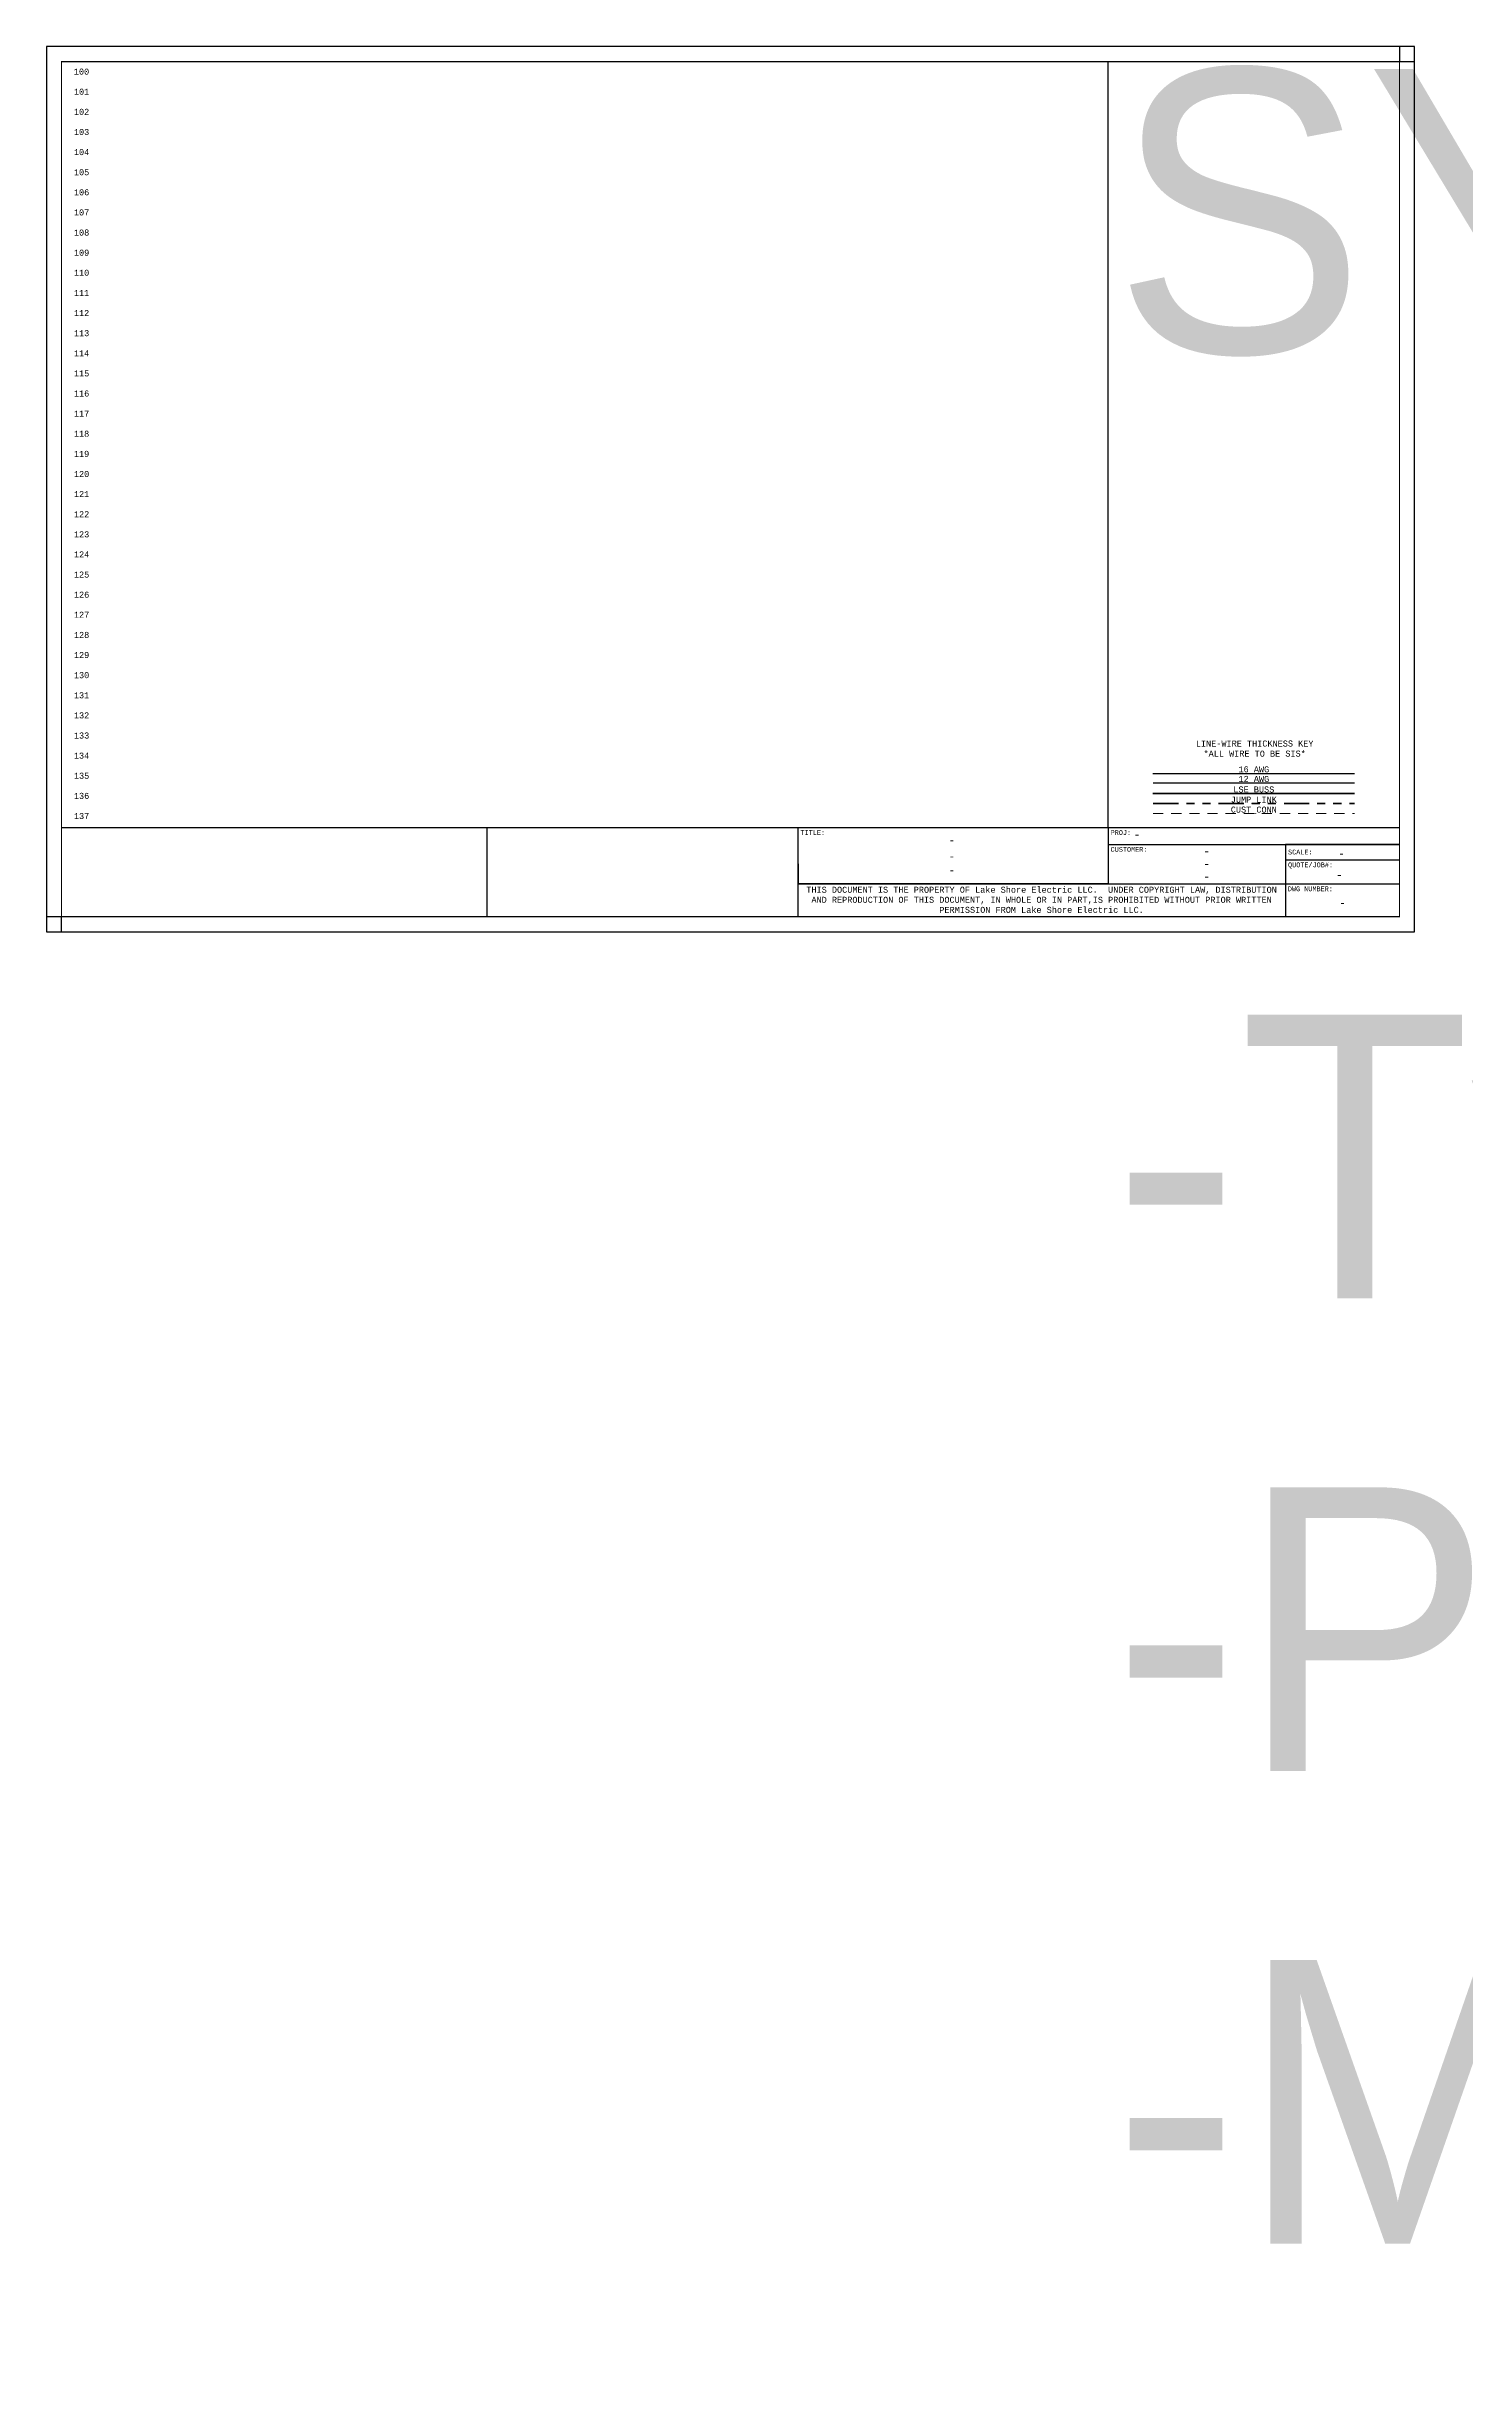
# Model space of a CAD drawing. Header units: inches. Extents: x 0 to 150, y -105 to 11.
# Drawn here: x -0.19 to 17.44, y -18.05 to 10.81 of the extents above; entities that cross this region are included whole.
import ezdxf
from ezdxf.enums import TextEntityAlignment as Align

# ---------------------------------------------------------------- set-up
doc = ezdxf.new("R2018")
doc.units = ezdxf.units.IN
doc.header["$LTSCALE"] = 0.25
doc.header["$MEASUREMENT"] = 0
doc.linetypes.add('DASHED', pattern=[0.75, 0.5, -0.25])
doc.linetypes.add('PHANTOM', pattern=[2.5, 1.25, -0.25, 0.25, -0.25, 0.25, -0.25])
doc.layers.get('0').update_dxf_attribs({"linetype": 'CONTINUOUS'})
doc.layers.add('Border', color=250, linetype='CONTINUOUS', plot=False)
for name, color, linetype, lineweight in [('CUST_CONN', 51, 'DASHED', 15), ('JUMP_LINK', 157, 'PHANTOM', 50), ('LSE_BUSS', 6, 'CONTINUOUS', 70)]:
    doc.layers.add(name, color=color, linetype=linetype, lineweight=lineweight)
for name, color, linetype in [('MISC', 7, 'CONTINUOUS'), ('RED_12AWG', 1, 'CONTINUOUS'), ('RED_16AWG', 230, 'CONTINUOUS'), ('TITLEBLOCK', 7, 'CONTINUOUS')]:
    doc.layers.add(name, color=color, linetype=linetype)
doc.styles.add('Mono 821', font='monos.ttf', dxfattribs={"height": 1.8})
doc.styles.add('Mono 821 Leader', font='monos.ttf', dxfattribs={"height": 0.075})
doc.styles.get("Standard").update_dxf_attribs({"font": 'SIMPLEX'})
doc.styles.add('WD', font='monosb.ttf')

# ---------------------------------------------------------------- blocks, each defined once
blk = doc.blocks.new('WD_MLRH')
at = {"style": 'WD'}
blk.add_attdef('RUNGFIRST', text='', height=0.075, dxfattribs=at).set_placement((-0.188, 0), align=Align.MIDDLE_RIGHT)
at = {"style": 'WD', "flags": 1}
for tag, height, p in [('RUNGHORV', 0.075, (-0.188, -0.095)), ('RUNGINC', 0.075, (-0.188, -0.122)), ('WIRE-START', 0.0187, (-0.188, -0.267)), ('WIRE-GSUF', 0.0187, (-0.188, -0.297)), ('WIREMODE', 0.0187, (-0.188, -0.211)), ('RUNGDIST', 0.0187, (-0.188, -0.15)), ('WIREFMT', 0.0187, (-0.188, -0.241)), ('RUNGCNT', 0.0187, (-0.188, -0.178)), ('PH3SPACE', 0.0187, (-0.188, -0.328))]:
    blk.add_attdef(tag, text='', height=height, dxfattribs=at).set_placement(p, align=Align.RIGHT)
blk = doc.blocks.new('ECAD_LSE_Custom_TB_2.0')
at = {"linetype": 'Continuous'}
for p, q in [((16.812, 1.084), (15.396, 1.084)), ((16.812, 0.187), (16.812, 0.187))]:
    blk.add_line(p, q, dxfattribs=at)
at = {"layer": 'Border', "linetype": 'Continuous'}
for points in [[(0, 0), (17, 0), (17, 11), (0, 11)], [(17, 11), (16.812, 11), (16.812, 10.812), (17, 10.812)], [(0, 0), (0.187, 0), (0.187, 0.187), (0, 0.187)]]:
    blk.add_lwpolyline(points, close=True, dxfattribs=at)
at = {"layer": 'TITLEBLOCK', "linetype": 'Continuous'}
for p, q in [((0.187, 1.293), (16.812, 1.293)), ((13.191, 1.293), (13.191, 0.594)), ((13.191, 1.084), (16.812, 1.084)), ((15.396, 1.084), (15.396, 0.187)), ((15.396, 0.893), (16.812, 0.892)), ((9.339, 0.844), (9.339, 0.594)), ((13.191, 0.594), (16.812, 0.594)), ((13.191, 0.594), (16.812, 0.594)), ((13.191, 0.594), (16.812, 0.594)), ((15.396, 0.594), (16.812, 0.594)), ((15.396, 0.594), (16.812, 0.594))]:
    blk.add_line(p, q, dxfattribs=at)
at = {"layer": 'TITLEBLOCK', "color": 7, "linetype": 'Continuous'}
for p, q in [((5.477, 0.187), (5.477, 1.293)), ((9.339, 0.187), (9.339, 1.293)), ((13.191, 0.594), (9.339, 0.594))]:
    blk.add_line(p, q, dxfattribs=at)
at = {"layer": 'TITLEBLOCK', "color": 7, "linetype": 'Continuous', "const_width": 0.0152}
blk.add_lwpolyline([(0.187, 10.812), (0.187, 0.187), (16.812, 0.187), (16.812, 10.812)], close=True, dxfattribs=at)
at = {"layer": 'TITLEBLOCK', "linetype": 'Continuous'}
blk.add_lwpolyline([(13.191, 0.187), (9.339, 0.187), (9.339, 0.594), (13.191, 0.594)], dxfattribs=at)
at = {"layer": 'TITLEBLOCK', "style": 'Mono 821'}
for s, p in [('TITLE:', (9.37, 1.262)), ('PROJ:', (13.223, 1.262)), ('CUSTOMER:', (13.223, 1.053)), ('QUOTE/JOB#:', (15.427, 0.861)), ('DWG NUMBER:', (15.425, 0.563))]:
    blk.add_text(s, height=0.06, dxfattribs=at).set_placement(p, align=Align.TOP_LEFT)
blk.add_text('SCALE:', height=0.06, dxfattribs=at).set_placement((15.427, 0.99), align=Align.MIDDLE_LEFT)
at = {"layer": 'TITLEBLOCK', "linetype": 'Continuous', "insert": (12.365, 0.396), "char_height": 0.075, "attachment_point": 5, "style": 'Mono 821 Leader'}
blk.add_mtext_dynamic_manual_height_columns('\\pxqc;THIS DOCUMENT IS THE PROPERTY OF Lake Shore Electric LLC.  UNDER COPYRIGHT LAW, DISTRIBUTION AND REPRODUCTION OF THIS DOCUMENT, IN WHOLE OR IN PART,IS PROHIBITED WITHOUT PRIOR WRITTEN PERMISSION FROM Lake Shore Electric LLC.', width=6.05654, gutter_width=0.375, heights=[0], dxfattribs=at)
at = {"layer": 'TITLEBLOCK', "linetype": 'Continuous', "lineweight": 30, "flags": 104}
blk.add_attdef('SYSTEM_SPECS', text='', height=0.075, dxfattribs=at).set_placement((13.25, 10.719), align=Align.TOP_LEFT)
at = {"layer": 'TITLEBLOCK', "linetype": 'Continuous', "style": 'Mono 821'}
blk.add_attdef('CUSTOMER_DESIGNATION', text='', height=0.1, dxfattribs=at).set_placement((11.25, 1.188), align=Align.TOP_CENTER)
blk.add_attdef('PROJECT_NAME', text='', height=0.1, dxfattribs=at).set_placement((13.508, 1.209), align=Align.MIDDLE_LEFT)
for tag, p in [('SWBD_AMP_VOLT_KAIC_NEMA', (11.25, 0.938)), ('CUSTOMER_2', (14.415, 0.844)), ('CUSTOMER', (14.415, 1)), ('SCALE', (16.09, 0.972)), ('CUSTOMER_3', (14.415, 0.688)), ('QUOTE_NUMBER', (16.064, 0.71)), ('DWG_NUMBER', (16.104, 0.359))]:
    blk.add_attdef(tag, text='', height=0.1, dxfattribs=at).set_placement(p, align=Align.MIDDLE_CENTER)
blk.add_attdef('DWG_TYPE', text='', height=0.1, dxfattribs=at).set_placement((11.25, 0.688), align=Align.BOTTOM_CENTER)

msp = doc.modelspace()

# ---------------------------------------------------------------- linework, layer by layer
at = {"linetype": 'Continuous'}
msp.add_line((13.004, 1.106), (13.004, 10.623), dxfattribs=at)
at = {"layer": 'CUST_CONN'}
msp.add_line((13.564, 1.28), (16.064, 1.28), dxfattribs=at)
at = {"layer": 'JUMP_LINK'}
msp.add_line((13.564, 1.405), (16.064, 1.405), dxfattribs=at)
at = {"layer": 'LSE_BUSS', "linetype": 'Continuous'}
msp.add_line((13.56, 1.53), (16.064, 1.53), dxfattribs=at)
at = {"layer": 'RED_12AWG', "linetype": 'Continuous'}
msp.add_line((13.564, 1.661), (16.064, 1.661), dxfattribs=at)
at = {"layer": 'RED_16AWG', "linetype": 'Continuous'}
msp.add_line((13.56, 1.78), (16.064, 1.78), dxfattribs=at)

# ---------------------------------------------------------------- block references
at = {"linetype": 'Continuous'}
ref = msp.add_blockref('ECAD_LSE_Custom_TB_2.0', (-0.188, -0.188), dxfattribs=at)
ref.add_attrib('CUSTOMER_DESIGNATION', '-', dxfattribs={"layer": 'TITLEBLOCK', "linetype": 'Continuous', "height": 0.1, "style": 'Mono 821'}).set_placement((11.062, 1), align=Align.TOP_CENTER)
ref.add_attrib('DWG_TYPE', '-', dxfattribs={"layer": 'TITLEBLOCK', "linetype": 'Continuous', "height": 0.1, "style": 'Mono 821'}).set_placement((11.062, 0.5), align=Align.BOTTOM_CENTER)
ref.add_attrib('PROJECT_NAME', '-', dxfattribs={"layer": 'TITLEBLOCK', "linetype": 'Continuous', "height": 0.1, "style": 'Mono 821'}).set_placement((13.32, 1.021), align=Align.MIDDLE_LEFT)
ref.add_attrib('SWBD_AMP_VOLT_KAIC_NEMA', '-', dxfattribs={"layer": 'TITLEBLOCK', "linetype": 'Continuous', "height": 0.1, "style": 'Mono 821'}).set_placement((11.062, 0.75), align=Align.MIDDLE_CENTER)
ref.add_attrib('CUSTOMER', '-', dxfattribs={"layer": 'TITLEBLOCK', "linetype": 'Continuous', "height": 0.1, "style": 'Mono 821'}).set_placement((14.228, 0.813), align=Align.MIDDLE_CENTER)
ref.add_attrib('CUSTOMER_2', '-', dxfattribs={"layer": 'TITLEBLOCK', "linetype": 'Continuous', "height": 0.1, "style": 'Mono 821'}).set_placement((14.228, 0.656), align=Align.MIDDLE_CENTER)
ref.add_attrib('CUSTOMER_3', '-', dxfattribs={"layer": 'TITLEBLOCK', "linetype": 'Continuous', "height": 0.1, "style": 'Mono 821'}).set_placement((14.228, 0.5), align=Align.MIDDLE_CENTER)
ref.add_attrib('DWG_NUMBER', '-', dxfattribs={"layer": 'TITLEBLOCK', "linetype": 'Continuous', "height": 0.1, "style": 'Mono 821'}).set_placement((15.917, 0.172), align=Align.MIDDLE_CENTER)
ref.add_attrib('QUOTE_NUMBER', '-', dxfattribs={"layer": 'TITLEBLOCK', "linetype": 'Continuous', "height": 0.1, "style": 'Mono 821'}).set_placement((15.876, 0.522), align=Align.MIDDLE_CENTER)
ref.add_attrib('SCALE', '-', dxfattribs={"layer": 'TITLEBLOCK', "linetype": 'Continuous', "height": 0.1, "style": 'Mono 821'}).set_placement((15.903, 0.785), align=Align.MIDDLE_CENTER)
lines = msp.add_mtext('SYSTEM SPECS:\\P\\P-Type: \\P-POLES:    \\P-MAIN BUS AMPACITY (CONTINUOUS):\\P  [MAIN BUS AMPACITY IS 4000A FOR ALL SWBDS. SWBDS\\P    ARE RATED FOR 4000A & UNDER]\\P-MEANS OF DISCONNECT, SERVICE RATING(CONTINUOUS):  \\P-VOLTAGE: \\P-MINIMUM WITHSTAND RATING:\\P-CONTROL POWER SUPPLY:\\P-SERVICE ENTRANCE RATED:\\P-MAIN:\\P-METERING:\\P-HEATER:\\P-UL LISTING:\\P    \\P\\P\\PNOTES:\\P\\P  ', dxfattribs={"layer": 'TITLEBLOCK', "linetype": 'Continuous', "insert": (13.062, 10.531), "char_height": 3.52395, "attachment_point": 1})
ref.add_attrib('SYSTEM_SPECS', '', (13.062, 10.531), dxfattribs={"flags": 104}).embed_mtext(lines)
msp.add_blockref('WD_MLRH', (0.531, 10.5), dxfattribs=at).add_auto_attribs({'RUNGFIRST': '100'})

# ---------------------------------------------------------------- texts
at = {"linetype": 'Continuous', "style": 'WD'}
for s, p in [('101', (0.344, 10.25)), ('102', (0.344, 10)), ('103', (0.344, 9.75)), ('104', (0.344, 9.5)), ('105', (0.344, 9.25)), ('106', (0.344, 9)), ('107', (0.344, 8.75)), ('108', (0.344, 8.5)), ('109', (0.344, 8.25)), ('110', (0.344, 8)), ('111', (0.344, 7.75)), ('112', (0.344, 7.5)), ('113', (0.344, 7.25)), ('114', (0.344, 7)), ('115', (0.344, 6.75)), ('116', (0.344, 6.5)), ('117', (0.344, 6.25)), ('118', (0.344, 6)), ('119', (0.344, 5.75)), ('120', (0.344, 5.5)), ('121', (0.344, 5.25)), ('122', (0.344, 5)), ('123', (0.344, 4.75)), ('124', (0.344, 4.5)), ('125', (0.344, 4.25)), ('126', (0.344, 4)), ('127', (0.344, 3.75)), ('128', (0.344, 3.5)), ('129', (0.344, 3.25)), ('130', (0.344, 3)), ('131', (0.344, 2.75)), ('132', (0.344, 2.5)), ('133', (0.344, 2.25)), ('134', (0.344, 2)), ('135', (0.344, 1.75)), ('136', (0.344, 1.5)), ('137', (0.344, 1.25))]:
    msp.add_text(s, height=0.075, dxfattribs=at).set_placement(p, align=Align.MIDDLE_RIGHT)
at = {"linetype": 'Continuous', "insert": (14.062, 2.188), "char_height": 0.075, "attachment_point": 1, "style": 'Mono 821'}
msp.add_mtext_dynamic_manual_height_columns('\\pxqc;LINE-WIRE THICKNESS KEY\\P*ALL WIRE TO BE SIS*', width=1.52491, gutter_width=9, heights=[0], dxfattribs=at)
at = {"layer": 'MISC', "linetype": 'Continuous', "char_height": 0.075, "attachment_point": 8, "style": 'Mono 821'}
for s, insert in [('16_AWG', (14.814, 1.78)), ('12_AWG', (14.814, 1.661)), ('\\W1.00;LSE_BUSS', (14.814, 1.53))]:
    msp.add_mtext(s, dxfattribs=dict(at, insert=insert))
at = {"layer": 'MISC', "char_height": 0.075, "attachment_point": 8, "style": 'Mono 821'}
for s, insert in [('\\W1.00;JUMP_LINK', (14.814, 1.405)), ('\\W1.00;CUST_CONN', (14.814, 1.28))]:
    msp.add_mtext(s, dxfattribs=dict(at, insert=insert))

doc.saveas('drawing.dxf')
